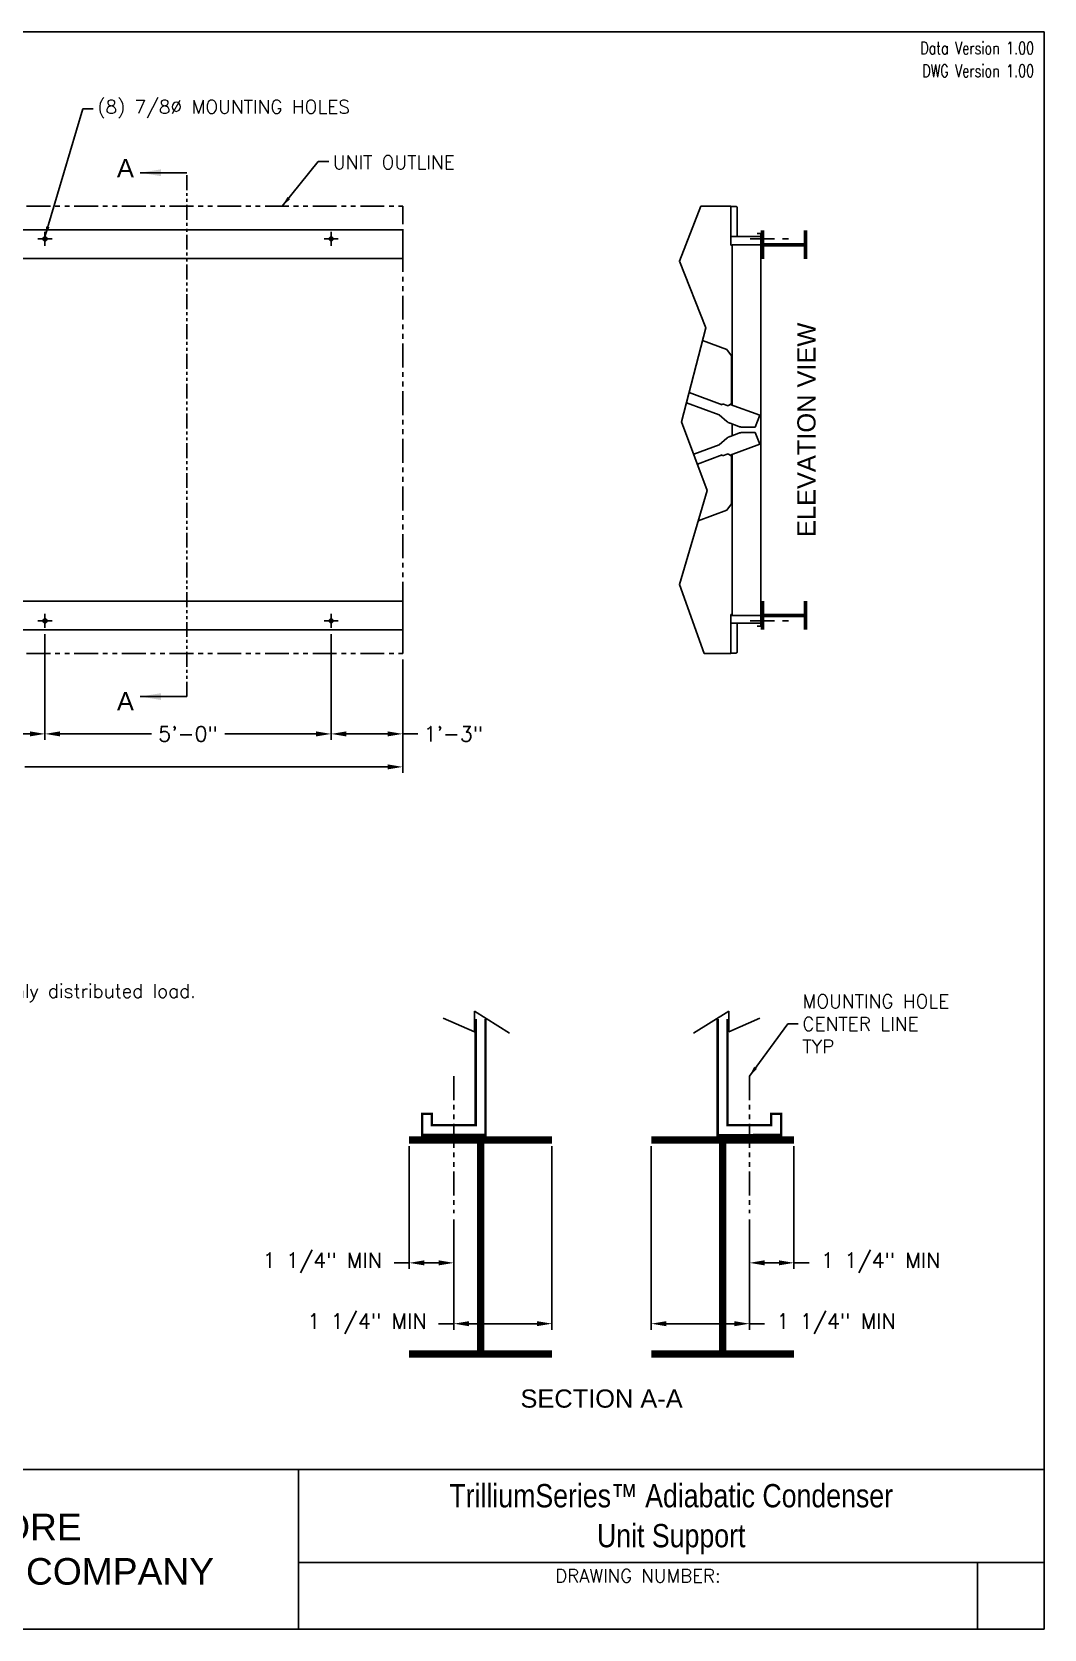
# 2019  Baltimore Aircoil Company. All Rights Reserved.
# Model space of a CAD drawing. Extents: x 3 to 450, y 5 to 340.
# Drawn here: x 237.9 to 450.1, y 5.1 to 340.1 of the extents above; entities that cross this region are included whole.
import ezdxf
from ezdxf.enums import TextEntityAlignment as Align

# ---------------------------------------------------------------- set-up
doc = ezdxf.new("R2010")
doc.units = 0
doc.header["$LTSCALE"] = 8
doc.header["$MEASUREMENT"] = 0
doc.linetypes.add('PHANTOM2', pattern=[1.25, 0.625, -0.125, 0.125, -0.125, 0.125, -0.125])
doc.layers.get('0').update_dxf_attribs({"linetype": 'CONTINUOUS'})
doc.layers.get('Defpoints').update_dxf_attribs({"linetype": 'CONTINUOUS'})
for name, color, linetype in [('STD-BASE', 5, 'CONTINUOUS'), ('STD-PLAN-A', 5, 'CONTINUOUS'), ('TEXT', 4, 'CONTINUOUS')]:
    doc.layers.add(name, color=color, linetype=linetype)
doc.styles.add('BAC', font='swissk.ttf')
doc.styles.add('BACtblk', font='swisscl.ttf')
doc.styles.add('BACtblkBold', font='swissck.ttf')
doc.styles.add('Current-ANSI-BAC Part', font='arial.ttf')
doc.styles.add('SIMPLEX', font='simplex.shx', dxfattribs={"oblique": 10})
doc.styles.add('SUBMITTAL', font='romans.shx')
doc.dimstyles.new('SUBMITTAL', dxfattribs={"dimtxt": 0.09375, "dimasz": 0.09375, "dimexe": 0.03125, "dimexo": 0.0625, "dimgap": 0.0625, "dimtad": 0, "dimdec": 4, "dimzin": 4, "dimdsep": 46, "dimlunit": 4, "dimtxsty": 'SUBMITTAL', "dimcen": 0.09375, "dimclre": 6, "dimadec": 0, "dimazin": 0, "dimtfac": 1, "dimtdec": 0, "dimtofl": 0, "dimtmove": 0, "dimatfit": 3, "dimfxl": 0, "dimfrac": 2, "dimtolj": 1, "dimtzin": 4, "dimarcsym": 0})

# ---------------------------------------------------------------- blocks, each defined once
blk = doc.blocks.new('BORDER')
for p, q in [((1, 1), (0, 1)), ((0, 1), (0, 0)), ((1, 0), (1, 1)), ((0, 0), (1, 0))]:
    blk.add_line(p, q)
blk = doc.blocks.new('*D5')
at = {"layer": 'Defpoints', "color": 0}
for p in [(300.61, 215.09), (315.61, 209.76), (315.61, 192.87)]:
    blk.add_point(p, dxfattribs=at)
at = {"layer": 'STD-PLAN-A', "color": 6, "lineweight": -2}
for p, q in [((300.61, 213.82), (300.61, 191.6)), ((315.61, 208.49), (315.61, 191.6))]:
    blk.add_line(p, q, dxfattribs=at)
at = {"layer": 'STD-PLAN-A', "color": 3, "lineweight": -2}
for p, q in [((303.78, 192.87), (312.44, 192.87)), ((315.61, 192.87), (318.78, 192.87))]:
    blk.add_line(p, q, dxfattribs=at)
at = {"layer": 'STD-PLAN-A', "color": 3}
for points in [[(303.78, 193.4), (303.78, 192.34), (300.61, 192.87)], [(312.44, 193.4), (312.44, 192.34), (315.61, 192.87)]]:
    blk.add_solid(points, dxfattribs=at)
at = {"layer": 'STD-PLAN-A', "color": 3, "insert": (326.24, 192.87), "char_height": 3.172, "attachment_point": 5, "style": 'SUBMITTAL'}
blk.add_mtext('\\A1;1\'-3"', dxfattribs=at)
blk = doc.blocks.new('*D9')
at = {"layer": 'Defpoints', "color": 0}
for p in [(126.75, 209.76), (315.61, 209.76), (315.61, 185.95)]:
    blk.add_point(p, dxfattribs=at)
at = {"layer": 'STD-BASE', "color": 6, "lineweight": -2}
for p, q in [((126.75, 208.49), (126.75, 184.68)), ((315.61, 208.49), (315.61, 184.68))]:
    blk.add_line(p, q, dxfattribs=at)
at = {"layer": 'STD-BASE', "color": 3, "lineweight": -2}
for p, q in [((129.92, 185.95), (205.94, 185.95)), ((312.44, 185.95), (236.42, 185.95))]:
    blk.add_line(p, q, dxfattribs=at)
at = {"layer": 'STD-BASE', "color": 3}
for points in [[(129.92, 186.48), (129.92, 185.42), (126.75, 185.95)], [(312.44, 186.48), (312.44, 185.42), (315.61, 185.95)]]:
    blk.add_solid(points, dxfattribs=at)
at = {"layer": 'STD-BASE', "color": 3, "insert": (221.18, 185.95), "char_height": 3.1719, "attachment_point": 5, "style": 'SUBMITTAL'}
blk.add_mtext('\\A1;15\'-8 7/8"', dxfattribs=at)
blk = doc.blocks.new('*D12')
at = {"layer": 'Defpoints', "color": 0}
for p in [(240.61, 215.09), (300.61, 215.09), (240.61, 192.87)]:
    blk.add_point(p, dxfattribs=at)
at = {"layer": 'STD-PLAN-A', "color": 6, "lineweight": -2}
for p, q in [((240.61, 213.82), (240.61, 191.6)), ((300.61, 213.82), (300.61, 191.6))]:
    blk.add_line(p, q, dxfattribs=at)
at = {"layer": 'STD-PLAN-A', "color": 3, "lineweight": -2}
for p, q in [((243.78, 192.87), (262.92, 192.87)), ((297.44, 192.87), (278.3, 192.87))]:
    blk.add_line(p, q, dxfattribs=at)
at = {"layer": 'STD-PLAN-A', "color": 3}
for points in [[(243.78, 193.4), (243.78, 192.34), (240.61, 192.87)], [(297.44, 193.4), (297.44, 192.34), (300.61, 192.87)]]:
    blk.add_solid(points, dxfattribs=at)
at = {"layer": 'STD-PLAN-A', "color": 3, "insert": (270.61, 192.87), "char_height": 3.172, "attachment_point": 5, "style": 'SUBMITTAL'}
blk.add_mtext('\\A1;5\'-0"', dxfattribs=at)
blk = doc.blocks.new('*D13')
at = {"layer": 'Defpoints', "color": 0}
for p in [(201.75, 215.09), (240.61, 215.09), (240.61, 192.87)]:
    blk.add_point(p, dxfattribs=at)
at = {"layer": 'STD-PLAN-A', "color": 6, "lineweight": -2}
for p, q in [((201.75, 213.82), (201.75, 191.6)), ((240.61, 213.82), (240.61, 191.6))]:
    blk.add_line(p, q, dxfattribs=at)
at = {"layer": 'STD-PLAN-A', "color": 3, "lineweight": -2}
for p, q in [((204.92, 192.87), (207.22, 192.87)), ((237.44, 192.87), (235.13, 192.87))]:
    blk.add_line(p, q, dxfattribs=at)
at = {"layer": 'STD-PLAN-A', "color": 3}
for points in [[(204.92, 193.4), (204.92, 192.34), (201.75, 192.87)], [(237.44, 193.4), (237.44, 192.34), (240.61, 192.87)]]:
    blk.add_solid(points, dxfattribs=at)
at = {"layer": 'STD-PLAN-A', "color": 3, "insert": (221.18, 192.87), "char_height": 3.1719, "attachment_point": 5, "style": 'SUBMITTAL'}
blk.add_mtext('\\A1;3\'-2 7/8"', dxfattribs=at)
blk = doc.blocks.new('*D14')
at = {"layer": 'Defpoints', "color": 0}
for p in [(397.64, 107.7), (388.29, 92.31), (397.64, 81.92)]:
    blk.add_point(p, dxfattribs=at)
at = {"layer": 'STD-PLAN-A', "color": 6, "lineweight": -2}
for p, q in [((397.64, 106.43), (397.64, 80.65)), ((388.29, 91.04), (388.29, 80.65))]:
    blk.add_line(p, q, dxfattribs=at)
at = {"layer": 'STD-PLAN-A', "color": 3, "lineweight": -2}
for p, q in [((391.46, 81.92), (394.47, 81.92)), ((397.64, 81.92), (400.82, 81.92))]:
    blk.add_line(p, q, dxfattribs=at)
at = {"layer": 'STD-PLAN-A', "color": 3}
for points in [[(391.46, 82.45), (391.46, 81.39), (388.29, 81.92)], [(394.47, 82.45), (394.47, 81.39), (397.64, 81.92)]]:
    blk.add_solid(points, dxfattribs=at)
at = {"layer": 'STD-PLAN-A', "color": 3, "insert": (415.83, 81.92), "char_height": 3.1719, "attachment_point": 5, "style": 'SUBMITTAL'}
blk.add_mtext('\\A1;1 1/4" MIN', dxfattribs=at)
blk = doc.blocks.new('*D15')
at = {"layer": 'Defpoints', "color": 0}
for p in [(367.7, 107.7), (388.29, 92.31), (367.7, 69.16)]:
    blk.add_point(p, dxfattribs=at)
at = {"layer": 'STD-PLAN-A', "color": 6, "lineweight": -2}
for p, q in [((367.7, 106.43), (367.7, 67.89)), ((388.29, 91.04), (388.29, 67.89))]:
    blk.add_line(p, q, dxfattribs=at)
at = {"layer": 'STD-PLAN-A', "color": 3, "lineweight": -2}
for p, q in [((370.88, 69.16), (385.12, 69.16)), ((388.29, 69.16), (391.46, 69.16))]:
    blk.add_line(p, q, dxfattribs=at)
at = {"layer": 'STD-PLAN-A', "color": 3}
for points in [[(370.88, 69.69), (370.88, 68.63), (367.7, 69.16)], [(385.12, 69.69), (385.12, 68.63), (388.29, 69.16)]]:
    blk.add_solid(points, dxfattribs=at)
at = {"layer": 'STD-PLAN-A', "color": 3, "insert": (406.47, 69.16), "char_height": 3.1719, "attachment_point": 5, "style": 'SUBMITTAL'}
blk.add_mtext('\\A1;1 1/4" MIN', dxfattribs=at)
blk = doc.blocks.new('*D16')
at = {"layer": 'Defpoints', "color": 0}
for p in [(316.96, 107.7), (326.32, 92.31), (316.96, 81.92)]:
    blk.add_point(p, dxfattribs=at)
at = {"layer": 'STD-PLAN-A', "color": 6, "lineweight": -2}
for p, q in [((316.96, 106.43), (316.96, 80.65)), ((326.32, 91.04), (326.32, 80.65))]:
    blk.add_line(p, q, dxfattribs=at)
at = {"layer": 'STD-PLAN-A', "color": 3, "lineweight": -2}
for p, q in [((316.96, 81.92), (313.79, 81.92)), ((323.14, 81.92), (320.13, 81.92))]:
    blk.add_line(p, q, dxfattribs=at)
at = {"layer": 'STD-PLAN-A', "color": 3}
for points in [[(320.13, 82.45), (320.13, 81.39), (316.96, 81.92)], [(323.14, 82.45), (323.14, 81.39), (326.32, 81.92)]]:
    blk.add_solid(points, dxfattribs=at)
at = {"layer": 'STD-PLAN-A', "color": 3, "insert": (298.77, 81.92), "char_height": 3.1719, "attachment_point": 5, "style": 'SUBMITTAL'}
blk.add_mtext('\\A1;1 1/4" MIN', dxfattribs=at)
blk = doc.blocks.new('*D17')
at = {"layer": 'Defpoints', "color": 0}
for p in [(346.9, 107.7), (326.32, 92.31), (346.9, 69.16)]:
    blk.add_point(p, dxfattribs=at)
at = {"layer": 'STD-PLAN-A', "color": 6, "lineweight": -2}
for p, q in [((346.9, 106.43), (346.9, 67.89)), ((326.32, 91.04), (326.32, 67.89))]:
    blk.add_line(p, q, dxfattribs=at)
at = {"layer": 'STD-PLAN-A', "color": 3, "lineweight": -2}
for p, q in [((326.32, 69.16), (323.14, 69.16)), ((343.73, 69.16), (329.49, 69.16))]:
    blk.add_line(p, q, dxfattribs=at)
at = {"layer": 'STD-PLAN-A', "color": 3}
for points in [[(329.49, 69.69), (329.49, 68.63), (326.32, 69.16)], [(343.73, 69.69), (343.73, 68.63), (346.9, 69.16)]]:
    blk.add_solid(points, dxfattribs=at)
at = {"layer": 'STD-PLAN-A', "color": 3, "insert": (308.13, 69.16), "char_height": 3.1719, "attachment_point": 5, "style": 'SUBMITTAL'}
blk.add_mtext('\\A1;1 1/4" MIN', dxfattribs=at)
blk = doc.blocks.new('bacstblk')
h = blk.add_hatch(color=150)
h.dxf.hatch_style = 1
h.paths.add_polyline_path([(3.7506, 0.375, 1), (4.3799, 0.375, 1)])
h.paths.add_polyline_path([(4.3539, 0.375, -1), (3.7765, 0.375, -1)], flags=16)
h.paths.add_polyline_path([(4.3291, 0.375, -1), (3.8014, 0.375, -1)], flags=0)
h.paths.add_polyline_path([(3.943, 0.4942), (3.9603, 0.4889), (3.9714, 0.4784), (3.9755, 0.4618), (3.9722, 0.4467), (3.9609, 0.436), (3.974, 0.427), (3.9786, 0.415), (3.9789, 0.3973), (3.9729, 0.3838), (3.9613, 0.374), (3.9476, 0.3704), (3.9345, 0.3692), (3.8665, 0.3692), (3.8665, 0.4942)], flags=0)
h.paths.add_polyline_path([(4.0335, 0.4361), (4.0742, 0.4361), (4.1177, 0.3111), (4.0779, 0.3111), (4.0731, 0.3277), (4.0333, 0.3277), (4.0286, 0.3111), (3.9895, 0.3111)], flags=0)
h.paths.add_polyline_path([(4.1681, 0.3721), (4.1826, 0.3792), (4.1988, 0.3822), (4.2152, 0.3818), (4.233, 0.3787), (4.246, 0.3717), (4.2575, 0.3605), (4.2641, 0.3456), (4.266, 0.3315), (4.2275, 0.3315), (4.227, 0.3353), (4.2262, 0.3385), (4.2251, 0.3412), (4.2237, 0.3434), (4.2223, 0.3451), (4.2207, 0.3465), (4.2191, 0.3476), (4.2174, 0.3485), (4.2158, 0.3493), (4.2143, 0.3499), (4.2128, 0.3503), (4.2112, 0.3506), (4.2097, 0.3509), (4.2082, 0.351), (4.2066, 0.351), (4.205, 0.3509), (4.2033, 0.3507), (4.2016, 0.3504), (4.1999, 0.3501), (4.1982, 0.3496), (4.1965, 0.3489), (4.1949, 0.3482), (4.1933, 0.3472), (4.1919, 0.3461), (4.1905, 0.3449), (4.1893, 0.3434), (4.1882, 0.3418), (4.1873, 0.3401), (4.1864, 0.3384), (4.1856, 0.3365), (4.185, 0.3347), (4.1844, 0.3328), (4.184, 0.3309), (4.1836, 0.329), (4.1833, 0.3272), (4.1831, 0.3253), (4.183, 0.3234), (4.1829, 0.3216), (4.1828, 0.3197), (4.1828, 0.3178), (4.1828, 0.3158), (4.1829, 0.3139), (4.1829, 0.3119), (4.1831, 0.31), (4.1832, 0.308), (4.1834, 0.3061), (4.1837, 0.3043), (4.184, 0.3025), (4.1844, 0.3007), (4.1848, 0.299), (4.1853, 0.2974), (4.1859, 0.2959), (4.1865, 0.2944), (4.1872, 0.293), (4.188, 0.2917), (4.1889, 0.2904), (4.1899, 0.2893), (4.1909, 0.2882), (4.192, 0.2871), (4.1932, 0.2862), (4.1944, 0.2853), (4.1956, 0.2846), (4.1969, 0.2839), (4.1981, 0.2834), (4.1994, 0.2829), (4.2007, 0.2825), (4.2019, 0.2822), (4.2032, 0.282), (4.2045, 0.2819), (4.2057, 0.2818), (4.207, 0.2818), (4.2083, 0.2818), (4.2096, 0.2819), (4.211, 0.282), (4.2123, 0.2821), (4.2137, 0.2824), (4.2151, 0.2828), (4.2165, 0.2833), (4.2179, 0.284), (4.2194, 0.2848), (4.2209, 0.2858), (4.2224, 0.2871), (4.2239, 0.2886), (4.2252, 0.2905), (4.2264, 0.2927), (4.2274, 0.2954), (4.2282, 0.2986), (4.2286, 0.3024), (4.2667, 0.3024), (4.2652, 0.2888), (4.2582, 0.2721), (4.2446, 0.26), (4.229, 0.2531), (4.2146, 0.2503), (4.1987, 0.2502), (4.1812, 0.2537), (4.1655, 0.2618), (4.1537, 0.2735), (4.1468, 0.2865), (4.1431, 0.3002), (4.1418, 0.3168), (4.1433, 0.3339), (4.1484, 0.3494), (4.1569, 0.3625)], flags=0)
h = blk.add_hatch(color=150)
h.dxf.hatch_style = 1
h.paths.add_polyline_path([(3.8014, 0.375, 1), (4.3291, 0.375, 1)])
h.paths.add_polyline_path([(4.0742, 0.4361), (4.1177, 0.3111), (4.0779, 0.3111), (4.0731, 0.3277), (4.0333, 0.3277), (4.0286, 0.3111), (3.9895, 0.3111), (4.0335, 0.4361)], flags=16)
h.paths.add_polyline_path([(3.974, 0.427), (3.9786, 0.415), (3.9789, 0.3973), (3.9729, 0.3838), (3.9613, 0.374), (3.9476, 0.3704), (3.9345, 0.3692), (3.8665, 0.3692), (3.8665, 0.4942), (3.943, 0.4942), (3.9603, 0.4889), (3.9714, 0.4784), (3.9755, 0.4618), (3.9722, 0.4467), (3.9609, 0.436)], flags=16)
h.paths.add_polyline_path([(4.266, 0.3315), (4.2275, 0.3315), (4.227, 0.3353), (4.2262, 0.3385), (4.2251, 0.3412), (4.2237, 0.3434), (4.2223, 0.3451), (4.2207, 0.3465), (4.2191, 0.3476), (4.2174, 0.3485), (4.2158, 0.3493), (4.2143, 0.3499), (4.2128, 0.3503), (4.2112, 0.3506), (4.2097, 0.3509), (4.2082, 0.351), (4.2066, 0.351), (4.205, 0.3509), (4.2033, 0.3507), (4.2016, 0.3504), (4.1999, 0.3501), (4.1982, 0.3496), (4.1965, 0.3489), (4.1949, 0.3482), (4.1933, 0.3472), (4.1919, 0.3461), (4.1905, 0.3449), (4.1893, 0.3434), (4.1882, 0.3418), (4.1873, 0.3401), (4.1864, 0.3384), (4.1856, 0.3365), (4.185, 0.3347), (4.1844, 0.3328), (4.184, 0.3309), (4.1836, 0.329), (4.1833, 0.3272), (4.1831, 0.3253), (4.183, 0.3234), (4.1829, 0.3216), (4.1828, 0.3197), (4.1828, 0.3178), (4.1828, 0.3158), (4.1829, 0.3139), (4.1829, 0.3119), (4.1831, 0.31), (4.1832, 0.308), (4.1834, 0.3061), (4.1837, 0.3043), (4.184, 0.3025), (4.1844, 0.3007), (4.1848, 0.299), (4.1853, 0.2974), (4.1859, 0.2959), (4.1865, 0.2944), (4.1872, 0.293), (4.188, 0.2917), (4.1889, 0.2904), (4.1899, 0.2893), (4.1909, 0.2882), (4.192, 0.2871), (4.1932, 0.2862), (4.1944, 0.2853), (4.1956, 0.2846), (4.1969, 0.2839), (4.1981, 0.2834), (4.1994, 0.2829), (4.2007, 0.2825), (4.2019, 0.2822), (4.2032, 0.282), (4.2045, 0.2819), (4.2057, 0.2818), (4.207, 0.2818), (4.2083, 0.2818), (4.2096, 0.2819), (4.211, 0.282), (4.2123, 0.2821), (4.2137, 0.2824), (4.2151, 0.2828), (4.2165, 0.2833), (4.2179, 0.284), (4.2194, 0.2848), (4.2209, 0.2858), (4.2224, 0.2871), (4.2239, 0.2886), (4.2252, 0.2905), (4.2264, 0.2927), (4.2274, 0.2954), (4.2282, 0.2986), (4.2286, 0.3024), (4.2667, 0.3024), (4.2652, 0.2888), (4.2582, 0.2721), (4.2446, 0.26), (4.229, 0.2531), (4.2146, 0.2503), (4.1987, 0.2502), (4.1812, 0.2537), (4.1655, 0.2618), (4.1537, 0.2735), (4.1468, 0.2865), (4.1431, 0.3002), (4.1418, 0.3168), (4.1433, 0.3339), (4.1484, 0.3494), (4.1569, 0.3625), (4.1681, 0.3721), (4.1826, 0.3792), (4.1988, 0.3822), (4.2152, 0.3818), (4.233, 0.3787), (4.246, 0.3717), (4.2575, 0.3605), (4.2641, 0.3456)], flags=16)
h = blk.add_hatch(color=150)
h.dxf.hatch_style = 1
h.paths.add_polyline_path([(3.9339, 0.4471), (3.9348, 0.4479), (3.9355, 0.4488), (3.936, 0.4497), (3.9364, 0.4506), (3.9368, 0.4515), (3.937, 0.4524), (3.9372, 0.4533), (3.9373, 0.4542), (3.9373, 0.4552), (3.9373, 0.4561), (3.9372, 0.457), (3.937, 0.458), (3.9368, 0.4589), (3.9365, 0.4598), (3.9362, 0.4606), (3.9358, 0.4615), (3.9352, 0.4622), (3.9346, 0.4629), (3.9339, 0.4635), (3.933, 0.464), (3.932, 0.4645), (3.9308, 0.4648), (3.9294, 0.4651), (3.9277, 0.4654), (3.9258, 0.4656), (3.9236, 0.4658), (3.921, 0.4659), (3.9054, 0.4659), (3.9054, 0.4445), (3.9237, 0.4445), (3.9267, 0.4447), (3.9292, 0.4452), (3.9312, 0.4457), (3.9327, 0.4464)])
h.paths.add_polyline_path([(3.9412, 0.4083), (3.9413, 0.4092), (3.9413, 0.4102), (3.9412, 0.4112), (3.9411, 0.4122), (3.941, 0.4132), (3.9407, 0.4142), (3.9403, 0.4152), (3.9398, 0.4161), (3.9393, 0.417), (3.9385, 0.4178), (3.9377, 0.4186), (3.9366, 0.4193), (3.9354, 0.42), (3.9339, 0.4205), (3.932, 0.4209), (3.9299, 0.4213), (3.9273, 0.4215), (3.9243, 0.4215), (3.9054, 0.4215), (3.9054, 0.3986), (3.9265, 0.3986), (3.9293, 0.3988), (3.9317, 0.3992), (3.9336, 0.3997), (3.9352, 0.4002), (3.9365, 0.4008), (3.9376, 0.4015), (3.9384, 0.4023), (3.9391, 0.403), (3.9396, 0.4038), (3.9401, 0.4047), (3.9405, 0.4055), (3.9408, 0.4064), (3.941, 0.4073)])
h.paths.add_polyline_path([(4.0534, 0.3968), (4.0405, 0.3539), (4.0658, 0.3539)])
for p, q in [((0, 0.75), (10, 0.75)), ((3.5, 0.75), (3.5, 0)), ((6.5, 0.75), (6.5, 0)), ((6.5, 0.3125), (10, 0.3125)), ((9.6875, 0.3125), (9.6875, 0)), ((3.5, 0.25), (0, 0.25))]:
    blk.add_line(p, q)
at = {"color": 150}
for p, q in [((3.8665, 0.4942), (3.9302, 0.4942)), ((3.8665, 0.4942), (3.8665, 0.3692)), ((3.9054, 0.4659), (3.9054, 0.4445)), ((3.9054, 0.4659), (3.921, 0.4659)), ((3.9054, 0.4445), (3.9237, 0.4445)), ((3.9054, 0.4215), (3.9054, 0.3986)), ((3.9054, 0.4215), (3.9243, 0.4215)), ((3.9054, 0.3986), (3.9265, 0.3986)), ((3.9895, 0.3111), (4.0335, 0.4361)), ((4.0335, 0.4361), (4.0742, 0.4361)), ((4.0534, 0.3968), (4.0405, 0.3539)), ((4.0658, 0.3539), (4.0534, 0.3968)), ((4.0742, 0.4361), (4.1177, 0.3111)), ((3.8665, 0.3692), (3.9279, 0.3692)), ((4.0286, 0.3111), (3.9895, 0.3111)), ((4.0286, 0.3111), (4.0333, 0.3277)), ((4.0333, 0.3277), (4.0731, 0.3277)), ((4.0405, 0.3539), (4.0658, 0.3539)), ((4.0731, 0.3277), (4.0779, 0.3111)), ((4.1177, 0.3111), (4.0779, 0.3111)), ((4.266, 0.3315), (4.2275, 0.3315)), ((4.2667, 0.3024), (4.2286, 0.3024))]:
    blk.add_line(p, q, dxfattribs=at)
for points in [[(3.921, 0.4659), (3.9236, 0.4658), (3.9258, 0.4656), (3.9277, 0.4654), (3.9294, 0.4651), (3.9308, 0.4648), (3.932, 0.4645), (3.933, 0.464), (3.9339, 0.4635), (3.9346, 0.4629), (3.9352, 0.4622), (3.9358, 0.4615), (3.9362, 0.4606), (3.9365, 0.4598), (3.9368, 0.4589), (3.937, 0.458), (3.9372, 0.457), (3.9373, 0.4561), (3.9373, 0.4552), (3.9373, 0.4542), (3.9372, 0.4533), (3.937, 0.4524), (3.9368, 0.4515), (3.9364, 0.4506), (3.936, 0.4497), (3.9355, 0.4488), (3.9348, 0.4479), (3.9339, 0.4471), (3.9327, 0.4464), (3.9312, 0.4457), (3.9292, 0.4452), (3.9267, 0.4447), (3.9237, 0.4445)], [(3.9302, 0.4942), (3.9378, 0.494), (3.9442, 0.4933), (3.9498, 0.4922), (3.9544, 0.4907), (3.9584, 0.489), (3.9617, 0.4871), (3.9644, 0.4851), (3.9666, 0.4829), (3.9685, 0.4808), (3.97, 0.4786), (3.9713, 0.4764), (3.9722, 0.4742), (3.973, 0.4719), (3.9735, 0.4697), (3.9739, 0.4675), (3.9742, 0.4654), (3.9744, 0.4632), (3.9744, 0.4611), (3.9744, 0.459), (3.9743, 0.4569), (3.974, 0.4548), (3.9735, 0.4529), (3.9729, 0.4509), (3.9722, 0.449), (3.9712, 0.4471), (3.97, 0.4454), (3.9687, 0.4436), (3.9672, 0.442), (3.9655, 0.4404), (3.9637, 0.4389), (3.9617, 0.4374), (3.9595, 0.4361)], [(3.9243, 0.4215), (3.9273, 0.4215), (3.9299, 0.4213), (3.932, 0.4209), (3.9339, 0.4205), (3.9354, 0.42), (3.9366, 0.4193), (3.9377, 0.4186), (3.9385, 0.4178), (3.9393, 0.417), (3.9398, 0.4161), (3.9403, 0.4152), (3.9407, 0.4142), (3.941, 0.4132), (3.9411, 0.4122), (3.9412, 0.4112), (3.9413, 0.4102), (3.9413, 0.4092), (3.9412, 0.4083), (3.941, 0.4073), (3.9408, 0.4064), (3.9405, 0.4055), (3.9401, 0.4047), (3.9396, 0.4038), (3.9391, 0.403), (3.9384, 0.4023), (3.9376, 0.4015), (3.9365, 0.4008), (3.9352, 0.4002), (3.9336, 0.3997), (3.9317, 0.3992), (3.9293, 0.3988), (3.9265, 0.3986)], [(3.9595, 0.4361), (3.9648, 0.4333), (3.9689, 0.4305), (3.972, 0.4276), (3.9744, 0.4247), (3.976, 0.4218), (3.9771, 0.4188), (3.9778, 0.416), (3.9783, 0.4132), (3.9786, 0.4106), (3.9787, 0.408), (3.9787, 0.4056), (3.9787, 0.4033), (3.9785, 0.401), (3.9782, 0.3989), (3.9778, 0.3968), (3.9773, 0.3948), (3.9767, 0.3928), (3.976, 0.3909), (3.9752, 0.389), (3.9742, 0.3871), (3.973, 0.3852), (3.9716, 0.3834), (3.9699, 0.3815), (3.968, 0.3796), (3.9657, 0.3777), (3.963, 0.3758), (3.9596, 0.374), (3.9555, 0.3724), (3.9504, 0.3711), (3.9442, 0.3701), (3.9367, 0.3694), (3.9279, 0.3692)], [(4.266, 0.3315), (4.265, 0.339), (4.2636, 0.3453), (4.2619, 0.3507), (4.2598, 0.3552), (4.2576, 0.3591), (4.2553, 0.3623), (4.2528, 0.365), (4.2504, 0.3674), (4.2481, 0.3694), (4.2458, 0.3712), (4.2436, 0.3728), (4.2413, 0.3742), (4.2391, 0.3754), (4.2368, 0.3765), (4.2344, 0.3774), (4.2319, 0.3783), (4.2294, 0.379), (4.2267, 0.3797), (4.2239, 0.3803), (4.2211, 0.3808), (4.2181, 0.3812), (4.2151, 0.3816), (4.212, 0.3818), (4.2089, 0.382), (4.2058, 0.382), (4.2026, 0.382), (4.1994, 0.3818), (4.1962, 0.3815), (4.1929, 0.3811), (4.1896, 0.3805), (4.1863, 0.3797), (4.183, 0.3787), (4.1797, 0.3776), (4.1765, 0.3762), (4.1732, 0.3746), (4.1701, 0.3729), (4.167, 0.3709), (4.164, 0.3686), (4.1612, 0.3662), (4.1585, 0.3636), (4.156, 0.3607), (4.1537, 0.3576), (4.1516, 0.3543), (4.1497, 0.3509), (4.148, 0.3472), (4.1465, 0.3435), (4.1452, 0.3396), (4.1441, 0.3355), (4.1433, 0.3314), (4.1427, 0.3272), (4.1423, 0.3229), (4.1421, 0.3187), (4.1421, 0.3145), (4.1423, 0.3103), (4.1426, 0.3063), (4.1431, 0.3024), (4.1437, 0.2986), (4.1445, 0.295), (4.1454, 0.2916), (4.1465, 0.2883), (4.1477, 0.2852), (4.149, 0.2822), (4.1506, 0.2793), (4.1523, 0.2765), (4.1541, 0.2738), (4.1562, 0.2713), (4.1584, 0.2688), (4.1607, 0.2665), (4.1633, 0.2643), (4.1659, 0.2623), (4.1687, 0.2604), (4.1717, 0.2586), (4.1748, 0.257), (4.178, 0.2556), (4.1814, 0.2543), (4.185, 0.2532), (4.1887, 0.2522), (4.1925, 0.2514), (4.1965, 0.2509), (4.2007, 0.2504), (4.2051, 0.2502), (4.2096, 0.2502), (4.2142, 0.2505), (4.219, 0.2511), (4.2238, 0.2521), (4.2287, 0.2534), (4.2337, 0.2551), (4.2387, 0.2573), (4.2437, 0.2601), (4.2485, 0.2634), (4.2531, 0.2675), (4.2572, 0.2724), (4.2608, 0.2782), (4.2637, 0.2851), (4.2657, 0.2931), (4.2667, 0.3024)], [(4.2275, 0.3315), (4.227, 0.3353), (4.2262, 0.3385), (4.2251, 0.3412), (4.2237, 0.3434), (4.2223, 0.3451), (4.2207, 0.3465), (4.2191, 0.3476), (4.2174, 0.3485), (4.2158, 0.3493), (4.2143, 0.3499), (4.2128, 0.3503), (4.2112, 0.3506), (4.2097, 0.3509), (4.2082, 0.351), (4.2066, 0.351), (4.205, 0.3509), (4.2033, 0.3507), (4.2016, 0.3504), (4.1999, 0.3501), (4.1982, 0.3496), (4.1965, 0.3489), (4.1949, 0.3482), (4.1933, 0.3472), (4.1919, 0.3461), (4.1905, 0.3449), (4.1893, 0.3434), (4.1882, 0.3418), (4.1873, 0.3401), (4.1864, 0.3384), (4.1856, 0.3365), (4.185, 0.3347), (4.1844, 0.3328), (4.184, 0.3309), (4.1836, 0.329), (4.1833, 0.3272), (4.1831, 0.3253), (4.183, 0.3234), (4.1829, 0.3216), (4.1828, 0.3197), (4.1828, 0.3178), (4.1828, 0.3158), (4.1829, 0.3139), (4.1829, 0.3119), (4.1831, 0.31), (4.1832, 0.308), (4.1834, 0.3061), (4.1837, 0.3043), (4.184, 0.3025), (4.1844, 0.3007), (4.1848, 0.299), (4.1853, 0.2974), (4.1859, 0.2959), (4.1865, 0.2944), (4.1872, 0.293), (4.188, 0.2917), (4.1889, 0.2904), (4.1899, 0.2893), (4.1909, 0.2882), (4.192, 0.2871), (4.1932, 0.2862), (4.1944, 0.2853), (4.1956, 0.2846), (4.1969, 0.2839), (4.1981, 0.2834), (4.1994, 0.2829), (4.2007, 0.2825), (4.2019, 0.2822), (4.2032, 0.282), (4.2045, 0.2819), (4.2057, 0.2818), (4.207, 0.2818), (4.2083, 0.2818), (4.2096, 0.2819), (4.211, 0.282), (4.2123, 0.2821), (4.2137, 0.2824), (4.2151, 0.2828), (4.2165, 0.2833), (4.2179, 0.284), (4.2194, 0.2848), (4.2209, 0.2858), (4.2224, 0.2871), (4.2239, 0.2886), (4.2252, 0.2905), (4.2264, 0.2927), (4.2274, 0.2954), (4.2282, 0.2986), (4.2286, 0.3024)]]:
    blk.add_lwpolyline(points, dxfattribs=at)
for radius in [0.3147, 0.2887, 0.2639]:
    blk.add_circle((4.0652, 0.375), radius, dxfattribs=at)
at = {"layer": 'TEXT', "color": 150, "linetype": 'Continuous', "const_width": 0.00375}
blk.add_lwpolyline([(4.2715, 0.1037, 1), (4.339, 0.1037, 1)], format="xyb", close=True, dxfattribs=at)
at = {"color": 6, "style": 'SIMPLEX'}
blk.add_text('DRAWING NUMBER:', height=0.0625, dxfattribs=at).set_placement((8.0938, 0.2188), align=Align.CENTER)
at = {"layer": 'TEXT', "color": 150, "style": 'BAC'}
for s, p in [('BALTIMORE', (4.4744, 0.4169)), ('AIRCOIL COMPANY', (4.4744, 0.2084))]:
    blk.add_text(s, height=0.125, dxfattribs=at).set_placement(p)
at = {"layer": 'TEXT', "color": 4, "style": 'BACtblk'}
for s, p in [('ORDER NO:', (0.0625, 0.3438)), ('DATE:', (0.0625, 0.0625))]:
    blk.add_text(s, height=0.09375, dxfattribs=at).set_placement(p)
at = {"layer": 'TEXT', "color": 150, "linetype": 'Continuous', "style": 'BAC'}
blk.add_text('R', height=0.0312, dxfattribs=at).set_placement((4.2891, 0.0891))
at = {"layer": 'TEXT', "color": 4, "style": 'BACtblkBold'}
for tag, height, p in [('MODEL1', 0.1094, (8.25, 0.5715)), ('MODEL2', 0.1094, (8.25, 0.384)), ('DWGNUM', 0.1406, (8.0938, 0.0312))]:
    blk.add_attdef(tag, text='', height=height, dxfattribs=at).set_placement(p, align=Align.CENTER)
for tag, p in [('DESC', (0.0625, 0.5312)), ('ORDER', (0.9643, 0.3438)), ('DATE', (0.5402, 0.0625))]:
    blk.add_attdef(tag, p, '', height=0.125, dxfattribs=at)
blk.add_attdef('REV', text='', height=0.1562, dxfattribs=at).set_placement((9.8438, 0.1562), align=Align.MIDDLE)
at = {"layer": 'TEXT', "color": 4, "style": 'BACtblk', "flags": 1}
blk.add_attdef('DWGBY', (2.0402, 0.0625), '', height=0.0938, dxfattribs=at)

msp = doc.modelspace()

# ---------------------------------------------------------------- linework, layer by layer
at = {"layer": 'STD-BASE', "linetype": 'PHANTOM2'}
for p, q in [((126.7463, 303.5447), (315.6095, 303.5447)), ((315.6095, 209.7578), (315.6095, 303.5447)), ((126.7463, 209.7578), (315.6095, 209.7578))]:
    msp.add_line(p, q, dxfattribs=at)
at = {"layer": 'STD-BASE'}
for centre in [(240.6095, 296.7137), (300.6095, 296.7137), (240.6095, 216.5887), (300.6095, 216.5887)]:
    msp.add_circle(centre, 0.4375, dxfattribs=at)
at = {"layer": 'STD-PLAN-A', "linetype": 'PHANTOM2', "ltscale": 0.625}
msp.add_line((270.3237, 200.6986), (270.3237, 310.5736), dxfattribs=at)
at = {"layer": 'STD-PLAN-A'}
for p, q in [((378.121, 303.5447), (384.4017, 303.5447)), ((384.4017, 295.3902), (384.4017, 303.5447)), ((384.4017, 303.4637), (385.5492, 303.4637)), ((385.7475, 297.4123), (385.7475, 303.2652)), ((384.4017, 297.2137), (390.6812, 297.2137)), ((384.4017, 295.3902), (384.6812, 295.3902)), ((384.6812, 295.4637), (384.6812, 261.85)), ((384.6812, 295.4637), (390.6812, 295.4637)), ((388.4604, 296.7137), (393.5302, 296.7137)), ((390.6812, 297.8387), (389.9312, 297.8387)), ((390.6812, 297.8387), (390.6812, 215.4637)), ((395.2154, 296.7137), (396.5201, 296.7137)), ((383.5586, 273.5172), (378.4797, 275.4109)), ((384.5114, 272.1451), (383.5586, 273.5172)), ((384.5114, 272.1451), (384.5117, 262.151)), ((381.966, 259.7941), (375.1215, 262.3465)), ((375.6712, 264.4849), (382.5682, 261.9132)), ((382.6377, 262.0997), (382.5682, 261.9132)), ((383.8089, 261.663), (382.6377, 262.0997)), ((383.8089, 261.663), (384.5117, 262.151)), ((384.2889, 261.9963), (390.4664, 259.6928)), ((381.966, 259.7941), (383.5691, 258.4055)), ((386.067, 257.3406), (384.2277, 258.0265)), ((389.5353, 257.1959), (390.4664, 259.6928)), ((381.966, 253.5084), (383.5691, 254.897)), ((386.067, 255.9619), (384.2277, 255.276)), ((384.6812, 257.8574), (384.6812, 255.4451)), ((389.5353, 257.1959), (386.813, 257.1959)), ((389.5353, 256.1066), (386.813, 256.1066)), ((390.4664, 253.6097), (389.5353, 256.1066)), ((376.6174, 251.5129), (379.328, 252.5236)), ((377.3788, 249.455), (382.5679, 251.39)), ((381.966, 253.5084), (379.329, 252.5251)), ((382.5679, 251.39), (382.6374, 251.2036)), ((383.8087, 251.6403), (382.6374, 251.2036)), ((383.8087, 251.6403), (384.5114, 251.1524)), ((384.2895, 251.3064), (390.4664, 253.6097)), ((384.6812, 217.9123), (384.6812, 251.4525)), ((384.5115, 241.1582), (384.5114, 251.1524)), ((383.5588, 239.7861), (377.5572, 237.5482)), ((384.5115, 241.1582), (383.5588, 239.7861)), ((384.4017, 217.9123), (384.6812, 217.9123)), ((384.4017, 209.7578), (384.4017, 217.9123)), ((384.4017, 217.7137), (390.6812, 217.7137)), ((390.6812, 216.0887), (384.4017, 216.0887)), ((385.7475, 215.8902), (385.7475, 210.0373)), ((388.4604, 216.5887), (393.5302, 216.5887)), ((389.9312, 215.4637), (390.6812, 215.4637)), ((395.2154, 216.5887), (396.5201, 216.5887)), ((384.4017, 209.7578), (378.8059, 209.7578)), ((384.4017, 209.8387), (385.5492, 209.8387)), ((337.9993, 130.1065), (330.6412, 134.7207)), ((330.6412, 134.7207), (330.6412, 130.4061)), ((376.6052, 130.1065), (383.9633, 134.7207)), ((383.9633, 134.7207), (383.9633, 130.4061)), ((330.6412, 130.4061), (324.1116, 133.2337)), ((383.9633, 130.4061), (390.4928, 133.2337))]:
    msp.add_line(p, q, dxfattribs=at)
at = {"layer": 'STD-PLAN-A', "color": 6}
for p, q in [((240.6095, 295.2137), (240.6095, 298.2137)), ((300.6095, 295.2137), (300.6095, 298.2137)), ((239.1095, 296.7137), (242.1095, 296.7137)), ((299.1095, 296.7137), (302.1095, 296.7137)), ((240.6095, 218.0887), (240.6095, 215.0887)), ((300.6095, 218.0887), (300.6095, 215.0887)), ((239.1095, 216.5887), (242.1095, 216.5887)), ((299.1095, 216.5887), (302.1095, 216.5887))]:
    msp.add_line(p, q, dxfattribs=at)
at = {"layer": 'STD-PLAN-A', "linetype": 'PHANTOM2'}
for p, q in [((326.3165, 121.0677), (326.3165, 92.312)), ((388.288, 121.0677), (388.288, 92.312))]:
    msp.add_line(p, q, dxfattribs=at)
at = {"layer": 'STD-PLAN-A'}
for points in [[(378.8059, 209.7578), (373.6231, 224.2177), (379.4328, 243.9035), (374.0916, 258.3397), (379.1517, 278.0255), (373.6231, 291.9931), (378.121, 303.5447)], [(126.7463, 292.5887), (126.7463, 298.5887), (315.6095, 298.5887), (315.6095, 292.5887), (126.7463, 292.5887)], [(126.7463, 220.7137), (126.7463, 214.7137), (315.6095, 214.7137), (315.6095, 220.7137), (126.7463, 220.7137)]]:
    msp.add_lwpolyline(points, dxfattribs=at)
for points, const_width in [([(391.0562, 298.4637), (391.0562, 292.4637)], 0.75), ([(400.0562, 298.4637), (400.0562, 292.4637)], 0.75), ([(391.0562, 295.4637), (400.0562, 295.4637)], 0.75), ([(391.0562, 214.7137), (391.0562, 220.7137)], 0.75), ([(391.0562, 217.7137), (400.0562, 217.7137)], 0.75), ([(400.0562, 214.7137), (400.0562, 220.7137)], 0.75), ([(332.9615, 133.104), (332.9615, 108.729), (319.6715, 108.729), (319.6715, 113.16), (321.734, 113.16), (321.734, 110.7915), (330.899, 110.7915), (330.899, 133.104)], 0.5156), ([(381.643, 133.104), (381.643, 108.7191), (394.933, 108.729), (394.933, 113.16), (392.8705, 113.16), (392.8705, 110.7915), (383.7055, 110.7915), (383.7055, 133.104)], 0.5156), ([(316.9602, 107.6978), (346.9002, 107.6978)], 1.5469), ([(331.9302, 107.6978), (331.9302, 62.7878)], 1.5469), ([(397.6442, 107.6978), (367.7042, 107.6978)], 1.5469), ([(382.6742, 107.6978), (382.6742, 62.7878)], 1.5469), ([(316.9602, 62.7878), (346.9002, 62.7878)], 1.5469), ([(397.6442, 62.7878), (367.7042, 62.7878)], 1.5469)]:
    msp.add_lwpolyline(points, dxfattribs=dict(at, const_width=const_width))
for centre, start, end in [((385.5509, 303.2671), 359.42865, 90.500422), ((385.5509, 210.0354), 269.499578, 0.57135)]:
    msp.add_arc(centre, 0.1966, start, end, dxfattribs=at)
for points in [[(385.7475, 303.2656), (385.7475, 303.2653), (385.7475, 303.265), (385.7475, 303.2647)], [(385.7475, 297.4119), (385.7475, 297.4122), (385.7475, 297.4125), (385.7475, 297.4127)], [(385.7475, 210.0369), (385.7475, 210.0372), (385.7475, 210.0375), (385.7475, 210.0377)]]:
    msp.add_open_spline(points, degree=3, dxfattribs=at)
for points, knots in [([(385.5492, 297.2137), (385.6088, 297.2137), (385.6678, 297.2423), (385.7048, 297.2892), (385.7323, 297.324), (385.7476, 297.3683), (385.7475, 297.4127)], [-1, -1, -1, -1, -0.42651466, -0.42651466, -0.42651466, 0, 0, 0, 0]), ([(384.2277, 258.0265), (384.216, 258.0309), (384.2043, 258.0354), (384.1926, 258.04), (383.972, 258.1275), (383.7697, 258.2643), (383.5691, 258.4055)], [-1, -1, -1, -1, -0.949808972, -0.949808972, -0.949808972, 0, 0, 0, 0]), ([(384.2277, 255.276), (384.216, 255.2716), (384.2043, 255.2671), (384.1926, 255.2625), (383.972, 255.175), (383.7697, 255.0382), (383.5691, 254.897)], [-1, -1, -1, -1, -0.949808972, -0.949808972, -0.949808972, 0, 0, 0, 0]), ([(386.813, 257.1959), (386.8001, 257.1972), (386.7872, 257.1985), (386.7743, 257.1998), (386.5303, 257.2246), (386.2894, 257.2577), (386.067, 257.3406)], [-1, -1, -1, -1, -0.949808972, -0.949808972, -0.949808972, 0, 0, 0, 0]), ([(386.813, 256.1066), (386.8001, 256.1053), (386.7872, 256.104), (386.7743, 256.1027), (386.5303, 256.0779), (386.2894, 256.0448), (386.067, 255.9619)], [-1, -1, -1, -1, -0.949808972, -0.949808972, -0.949808972, 0, 0, 0, 0])]:
    msp.add_open_spline(points, degree=3, knots=knots, dxfattribs=at)

# ---------------------------------------------------------------- block references
at = {"xscale": 446.6666666666488, "yscale": 334.9999999999866, "zscale": 446.6666666666488}
msp.add_blockref('BORDER', (3.3968, 5.1075), dxfattribs=at)
at = {"xscale": 44.66666666666488, "yscale": 44.66666666666488, "zscale": 44.66666666666488}
msp.add_blockref('bacstblk', (3.3968, 5.1075), dxfattribs=at).add_auto_attribs({'MODEL1': 'TrilliumSeries™ Adiabatic Condenser', 'MODEL2': 'Unit Support'})

# ---------------------------------------------------------------- texts
at = {"color": 4, "insert": (10.699, 168.776), "char_height": 2.84, "width": 251.710668, "attachment_point": 1, "style": 'SUBMITTAL'}
msp.add_mtext('Notes\\P1) Supporting steelwork and anchor bolts to be designed and furnished by others.\\P2) All supporting steel must be flush and level at top.\\P3) Beams should be selected in accordance with accepted structural practice.\\P4) Supporting steel will be greater than or equal to the length of the unit{\\fArial|b0|i0|c0|p34;’}s base.\\P5) Unit may not be point supported. Support must extend the entirety of unit length.\\P6) Each beam should be designed, as a minimum, for 65% of the total unit operating weight applied as a uniformly distributed load.\\P7) Weights include all of the options and accessories.\\P', dxfattribs=at)
at = {"layer": 'STD-BASE', "color": 4, "insert": (251.5968, 325.8207), "char_height": 2.84, "width": 127.476592, "attachment_point": 1, "style": 'SUBMITTAL'}
msp.add_mtext('(8) 7/8%%C MOUNTING HOLES', dxfattribs=at)
at = {"layer": 'STD-BASE', "color": 4, "insert": (300.9633, 314.1827), "char_height": 2.84, "attachment_point": 1, "style": 'SUBMITTAL'}
msp.add_mtext('UNIT OUTLINE', dxfattribs=at)
at = {"layer": 'STD-PLAN-A', "color": 4}
for s, insert, char_height, width, attachment_point, style in [('{\\H1.62128x;\\C5;A\\H0.6168x;\\P\\P\\P\\P\\P\\P\\P\\P\\H1.70213x;\\P\\H0.5875x;\\P\\P\\P\\P\\P\\P\\P\\P\\P\\P\\P\\P\\P\\P\\P\\P\\P\\H0.22222x;\\P\\H4.50005x;\\P\\H1.62126x;A}', (257.4811, 255.6361), 2.35, 122.277782, 5, 'Current-ANSI-BAC Part'), ('MOUNTING HOLE\\PCENTER LINE\\PTYP', (399.4015, 132.037), 2.84, 262.920472, 4, 'SUBMITTAL'), ('SECTION A-A ', (357.3022, 53.4264), 3.81, 57.844775, 5, 'Current-ANSI-BAC Part')]:
    msp.add_mtext(s, dxfattribs=dict(at, insert=insert, char_height=char_height, width=width, attachment_point=attachment_point, style=style))
at = {"layer": 'STD-PLAN-A', "color": 4, "insert": (400.273, 256.6512), "char_height": 3.81, "width": 207.945492, "attachment_point": 5, "rotation": 90, "style": 'Current-ANSI-BAC Part'}
msp.add_mtext('ELEVATION VIEW', dxfattribs=at)
at = {"layer": 'TEXT', "style": 'SUBMITTAL', "width": 0.75}
for s, p in [('Data Version 1.00', (447.9709, 338.0265)), ('DWG Version 1.00', (447.9709, 333.26))]:
    msp.add_text(s, height=2.604167, dxfattribs=at).set_placement(p, align=Align.TOP_RIGHT)

# ---------------------------------------------------------------- dimensions: what is measured, and where the dimension line sits
at = {"layer": 'STD-BASE', "color": 3}
dim = msp.add_linear_dim(base=(315.6095, 185.9507), p1=(126.7463, 209.7578), p2=(315.6095, 209.7578), dimstyle='SUBMITTAL', override={"dimscale": 40.6, "dimtxt": 0.078125, "dimasz": 0.078125, "dimexo": 0.03125, "dimgap": 0.03125, "dimdec": 3, "dimzin": 3, "dimclrd": 3, "dimclrt": 3, "dimtdec": 3, "dimtix": 1, "dimarcsym": 1}, dxfattribs=at)
dim.commit()
dim.dimension.update_dxf_attribs({"geometry": '*D9', "text_midpoint": (221.1779, 185.9507)})
at = {"layer": 'STD-PLAN-A'}
for base, p1, p2, picture, middle in [((240.6095, 192.8694), (201.7463, 215.0887), (240.6095, 215.0887), '*D13', (221.1779, 192.8694)), ((315.6095, 192.8694), (300.6095, 215.0887), (315.6095, 209.7578), '*D5', (326.2428, 192.8694))]:
    dim = msp.add_linear_dim(base=base, p1=p1, p2=p2, dimstyle='SUBMITTAL', override={"dimscale": 40.6, "dimtxt": 0.078125, "dimasz": 0.078125, "dimexo": 0.03125, "dimgap": 0.03125, "dimdec": 3, "dimzin": 3, "dimclrd": 3, "dimclrt": 3, "dimtdec": 3, "dimtix": 1, "dimarcsym": 1}, dxfattribs=at)
    dim.commit()
    dim.dimension.update_dxf_attribs({"geometry": picture, "text_midpoint": middle, "dimtype": 160})
dim = msp.add_linear_dim(base=(240.6095, 192.8694), p1=(300.6095, 215.0887), p2=(240.6095, 215.0887), angle=180, dimstyle='SUBMITTAL', override={"dimscale": 40.6, "dimtxt": 0.078125, "dimasz": 0.078125, "dimexo": 0.03125, "dimgap": 0.03125, "dimdec": 3, "dimzin": 3, "dimclrd": 3, "dimclrt": 3, "dimtdec": 3, "dimtix": 1, "dimarcsym": 1}, dxfattribs=at)
dim.commit()
dim.dimension.update_dxf_attribs({"geometry": '*D12', "text_midpoint": (270.6095, 192.8694)})
for base, p1, p2, picture, middle in [((316.9602, 81.9212), (326.3165, 92.312), (316.9602, 107.6978), '*D16', (298.7748, 81.9212)), ((367.7042, 69.1595), (388.288, 92.312), (367.7042, 107.6978), '*D15', (406.4734, 69.1595))]:
    dim = msp.add_linear_dim(base=base, p1=p1, p2=p2, angle=180, text='1 1/4" MIN', dimstyle='SUBMITTAL', override={"dimscale": 40.6, "dimtxt": 0.078125, "dimasz": 0.078125, "dimexo": 0.03125, "dimgap": 0.03125, "dimdec": 3, "dimzin": 3, "dimclrd": 3, "dimclrt": 3, "dimtdec": 3, "dimtix": 1, "dimarcsym": 1}, dxfattribs=at)
    dim.commit()
    dim.dimension.update_dxf_attribs({"geometry": picture, "text_midpoint": middle, "dimtype": 160})
for base, p1, p2, picture, middle in [((346.9002, 69.1595), (326.3165, 92.312), (346.9002, 107.6978), '*D17', (308.1311, 69.1595)), ((397.6442, 81.9212), (388.288, 92.312), (397.6442, 107.6978), '*D14', (415.8296, 81.9212))]:
    dim = msp.add_linear_dim(base=base, p1=p1, p2=p2, text='1 1/4" MIN', dimstyle='SUBMITTAL', override={"dimscale": 40.6, "dimtxt": 0.078125, "dimasz": 0.078125, "dimexo": 0.03125, "dimgap": 0.03125, "dimdec": 3, "dimzin": 3, "dimclrd": 3, "dimclrt": 3, "dimtdec": 3, "dimtix": 1, "dimarcsym": 1}, dxfattribs=at)
    dim.commit()
    dim.dimension.update_dxf_attribs({"geometry": picture, "text_midpoint": middle, "dimtype": 160})

# ---------------------------------------------------------------- leaders
at = {"layer": 'STD-BASE', "annotation_type": 0, "has_hookline": 1, "hookline_direction": 0, "text_width": 59.7752}
msp.add_leader([(240.6095, 297.1512), (248.5343, 323.9457), (250.7218, 323.9457)], dimstyle='SUBMITTAL', override={"dimscale": 28, "dimtxt": 0.078125, "dimasz": 0.078125, "dimexo": 0.03125, "dimgap": 0.03125, "dimdec": 3, "dimzin": 3, "dimclrd": 3, "dimclrt": 3, "dimtdec": 3, "dimtix": 1, "dimarcsym": 1}, dxfattribs=at)
at = {"layer": 'STD-BASE', "color": 4, "annotation_type": 0, "has_hookline": 1, "hookline_direction": 0, "text_width": 28.2648}
msp.add_leader([(290.3449, 303.5447), (297.9008, 312.9615), (300.0883, 312.9615)], dimstyle='SUBMITTAL', override={"dimscale": 28, "dimtxt": 0.078125, "dimasz": 0.078125, "dimexo": 0.03125, "dimgap": 0.03125, "dimdec": 3, "dimzin": 3, "dimclrd": 3, "dimclrt": 3, "dimtdec": 3, "dimtix": 1, "dimarcsym": 1}, dxfattribs=at)
at = {"layer": 'STD-PLAN-A'}
for points in [[(260.5765, 310.5736), (270.3237, 310.5736)], [(260.5765, 200.6986), (270.3237, 200.6986)]]:
    msp.add_leader(points, dimstyle='SUBMITTAL', override={"dimscale": 54.54, "dimasz": 0.08, "dimgap": 0.03, "dimcen": 4.055284, "dimarcsym": 1}, dxfattribs=at)
at = {"layer": 'STD-PLAN-A', "annotation_type": 0, "has_hookline": 1, "hookline_direction": 0, "text_width": 34.08}
msp.add_leader([(388.288, 121.0677), (396.339, 132.037), (398.5265, 132.037)], dimstyle='SUBMITTAL', override={"dimscale": 28, "dimtxt": 0.078125, "dimasz": 0.078125, "dimexo": 0.03125, "dimgap": 0.03125, "dimdec": 3, "dimzin": 3, "dimclrd": 3, "dimclrt": 3, "dimtdec": 3, "dimtix": 1, "dimarcsym": 1}, dxfattribs=at)

doc.saveas('drawing.dxf')
